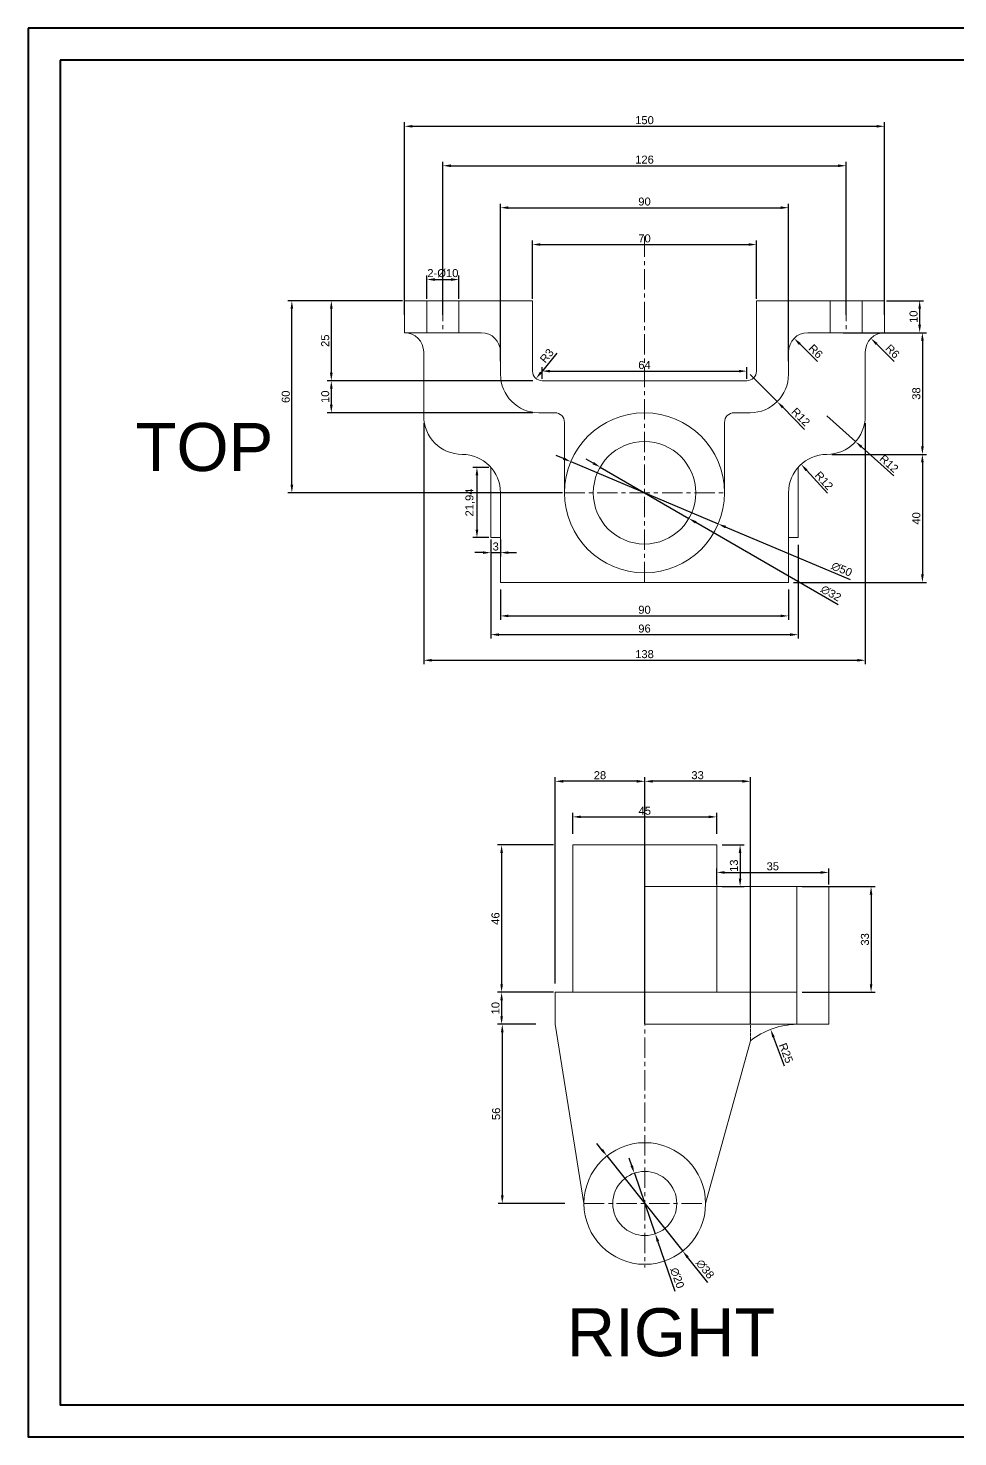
# Model space of a CAD drawing. Header units: millimetres. Extents: x -12 to 1303, y -12 to 2223.
# Drawn here: x 689.3 to 979.8, y 1783.3 to 2223.3 of the extents above; entities that cross this region are included whole.
import ezdxf

# ---------------------------------------------------------------- set-up
doc = ezdxf.new("R2010")
doc.units = ezdxf.units.MM
doc.linetypes.add('CENTERX2', pattern=[101.6, 63.5, -12.7, 12.7, -12.7])
doc.linetypes.add('JIS_02_1.2', pattern=[2.5, 1.25, -1.25])
for name, color, linetype, lineweight in [('Center', 4, 'CENTERX2', 13), ('Dim', 40, 'Continuous', 13), ('Hidden', 6, 'JIS_02_1.2', 15), ('Kop Gambar', 7, 'Continuous', 40), ('Object', 3, 'Continuous', 15)]:
    doc.layers.add(name, color=color, linetype=linetype, lineweight=lineweight)
doc.styles.get("Standard").update_dxf_attribs({"font": 'arial.ttf'})
doc.dimstyles.new('ISO-25', dxfattribs={"dimtxt": 2.5, "dimasz": 2.5, "dimexe": 1.25, "dimexo": 0.625, "dimtad": 1, "dimtxsty": 'Standard', "dimcen": 2.5, "dimadec": 0, "dimazin": 0, "dimtfac": 1, "dimtmove": 0, "dimatfit": 3, "dimfxl": 1, "dimarcsym": 0})

# ---------------------------------------------------------------- blocks, each defined once
blk = doc.blocks.new('*D46')
at = {"layer": 'Defpoints', "color": 0, "transparency": 16777216}
for p in [(853.94, 1988.04), (853.94, 1924.22), (881.94, 1924.22)]:
    blk.add_point(p, dxfattribs=at)
at = {"layer": 'Dim', "color": 0, "lineweight": -2, "transparency": 16777216}
for p, q in [((853.94, 1924.85), (853.94, 1989.29)), ((881.94, 1924.85), (881.94, 1989.29)), ((879.44, 1988.04), (856.44, 1988.04))]:
    blk.add_line(p, q, dxfattribs=at)
at = {"layer": 'Dim', "color": 0, "transparency": 16777216}
for points in [[(856.44, 1988.46), (856.44, 1987.62), (853.94, 1988.04)], [(879.44, 1988.46), (879.44, 1987.62), (881.94, 1988.04)]]:
    blk.add_solid(points, dxfattribs=at)
at = {"layer": 'Dim', "color": 0, "transparency": 16777216, "insert": (867.94, 1989.94), "char_height": 2.5, "attachment_point": 5}
blk.add_mtext('28', dxfattribs=at)
blk = doc.blocks.new('*D47')
at = {"layer": 'Defpoints', "color": 0, "transparency": 16777216}
for p in [(881.94, 1988.04), (881.94, 1911.65), (914.94, 1911.65)]:
    blk.add_point(p, dxfattribs=at)
at = {"layer": 'Dim', "color": 0, "lineweight": -2, "transparency": 16777216}
for p, q in [((881.94, 1912.28), (881.94, 1989.29)), ((914.94, 1912.28), (914.94, 1989.29)), ((912.44, 1988.04), (884.44, 1988.04))]:
    blk.add_line(p, q, dxfattribs=at)
at = {"layer": 'Dim', "color": 0, "transparency": 16777216}
for points in [[(884.44, 1988.46), (884.44, 1987.62), (881.94, 1988.04)], [(912.44, 1988.46), (912.44, 1987.62), (914.94, 1988.04)]]:
    blk.add_solid(points, dxfattribs=at)
at = {"layer": 'Dim', "color": 0, "transparency": 16777216, "insert": (898.44, 1989.94), "char_height": 2.5, "attachment_point": 5}
blk.add_mtext('33', dxfattribs=at)
blk = doc.blocks.new('*D50')
at = {"layer": 'Defpoints', "color": 0, "transparency": 16777216}
for p in [(904.44, 1976.93), (859.44, 1971.02), (904.44, 1971.02)]:
    blk.add_point(p, dxfattribs=at)
at = {"layer": 'Dim', "color": 0, "lineweight": -2, "transparency": 16777216}
for p, q in [((859.44, 1971.65), (859.44, 1978.18)), ((861.94, 1976.93), (901.94, 1976.93)), ((904.44, 1971.65), (904.44, 1978.18))]:
    blk.add_line(p, q, dxfattribs=at)
at = {"layer": 'Dim', "color": 0, "transparency": 16777216}
for points in [[(861.94, 1977.35), (861.94, 1976.52), (859.44, 1976.93)], [(901.94, 1977.35), (901.94, 1976.52), (904.44, 1976.93)]]:
    blk.add_solid(points, dxfattribs=at)
at = {"layer": 'Dim', "color": 0, "transparency": 16777216, "insert": (881.94, 1978.83), "char_height": 2.5, "attachment_point": 5}
blk.add_mtext('45', dxfattribs=at)
blk = doc.blocks.new('*D51')
at = {"layer": 'Defpoints', "color": 0, "transparency": 16777216}
for p in [(854.06, 1968.17), (837.2, 1922.17), (854.06, 1922.17)]:
    blk.add_point(p, dxfattribs=at)
at = {"layer": 'Dim', "color": 0, "lineweight": -2, "transparency": 16777216}
for p, q in [((853.43, 1968.17), (835.95, 1968.17)), ((837.2, 1965.67), (837.2, 1924.67)), ((853.43, 1922.17), (835.95, 1922.17))]:
    blk.add_line(p, q, dxfattribs=at)
at = {"layer": 'Dim', "color": 0, "transparency": 16777216}
for points in [[(836.79, 1965.67), (837.62, 1965.67), (837.2, 1968.17)], [(836.79, 1924.67), (837.62, 1924.67), (837.2, 1922.17)]]:
    blk.add_solid(points, dxfattribs=at)
at = {"layer": 'Dim', "color": 0, "transparency": 16777216, "insert": (835.3, 1945.17), "char_height": 2.5, "attachment_point": 5, "rotation": 90}
blk.add_mtext('46', dxfattribs=at)
blk = doc.blocks.new('*D52')
at = {"layer": 'Defpoints', "color": 0, "transparency": 16777216}
for p in [(930.54, 1955.17), (930.54, 1922.17), (952.65, 1922.17)]:
    blk.add_point(p, dxfattribs=at)
at = {"layer": 'Dim', "color": 0, "lineweight": -2, "transparency": 16777216}
for p, q in [((931.17, 1955.17), (953.9, 1955.17)), ((952.65, 1952.67), (952.65, 1924.67)), ((931.17, 1922.17), (953.9, 1922.17))]:
    blk.add_line(p, q, dxfattribs=at)
at = {"layer": 'Dim', "color": 0, "transparency": 16777216}
for points in [[(952.23, 1952.67), (953.06, 1952.67), (952.65, 1955.17)], [(952.23, 1924.67), (953.06, 1924.67), (952.65, 1922.17)]]:
    blk.add_solid(points, dxfattribs=at)
at = {"layer": 'Dim', "color": 0, "transparency": 16777216, "insert": (950.74, 1938.67), "char_height": 2.5, "attachment_point": 5, "rotation": 90}
blk.add_mtext('33', dxfattribs=at)
blk = doc.blocks.new('*D54')
at = {"layer": 'Defpoints', "color": 0, "transparency": 16777216}
for p in [(848.56, 1922.17), (837.2, 1912.17), (848.56, 1912.17)]:
    blk.add_point(p, dxfattribs=at)
at = {"layer": 'Dim', "color": 0, "lineweight": -2, "transparency": 16777216}
for p, q in [((847.93, 1922.17), (835.95, 1922.17)), ((837.2, 1919.67), (837.2, 1914.67)), ((847.93, 1912.17), (835.95, 1912.17))]:
    blk.add_line(p, q, dxfattribs=at)
at = {"layer": 'Dim', "color": 0, "transparency": 16777216}
for points in [[(836.79, 1919.67), (837.62, 1919.67), (837.2, 1922.17)], [(836.79, 1914.67), (837.62, 1914.67), (837.2, 1912.17)]]:
    blk.add_solid(points, dxfattribs=at)
at = {"layer": 'Dim', "color": 0, "transparency": 16777216, "insert": (835.3, 1917.17), "char_height": 2.5, "attachment_point": 5, "rotation": 90}
blk.add_mtext('10', dxfattribs=at)
blk = doc.blocks.new('*D55')
at = {"layer": 'Defpoints', "color": 0, "transparency": 16777216}
for p in [(848.56, 1912.17), (837.41, 1856.17), (857.56, 1856.17)]:
    blk.add_point(p, dxfattribs=at)
at = {"layer": 'Dim', "color": 0, "lineweight": -2, "transparency": 16777216}
for p, q in [((847.93, 1912.17), (836.16, 1912.17)), ((837.41, 1909.67), (837.41, 1858.67)), ((856.93, 1856.17), (836.16, 1856.17))]:
    blk.add_line(p, q, dxfattribs=at)
at = {"layer": 'Dim', "color": 0, "transparency": 16777216}
for points in [[(837, 1909.67), (837.83, 1909.67), (837.41, 1912.17)], [(837, 1858.67), (837.83, 1858.67), (837.41, 1856.17)]]:
    blk.add_solid(points, dxfattribs=at)
at = {"layer": 'Dim', "color": 0, "transparency": 16777216, "insert": (835.51, 1884.17), "char_height": 2.5, "attachment_point": 5, "rotation": 90}
blk.add_mtext('56', dxfattribs=at)
blk = doc.blocks.new('*D56')
at = {"layer": 'Defpoints', "color": 0, "transparency": 16777216}
for p in [(939.44, 1959.58), (904.44, 1955.17), (939.44, 1955.17)]:
    blk.add_point(p, dxfattribs=at)
at = {"layer": 'Dim', "color": 0, "lineweight": -2, "transparency": 16777216}
for p, q in [((904.44, 1955.79), (904.44, 1960.83)), ((906.94, 1959.58), (936.94, 1959.58)), ((939.44, 1955.79), (939.44, 1960.83))]:
    blk.add_line(p, q, dxfattribs=at)
at = {"layer": 'Dim', "color": 0, "transparency": 16777216}
for points in [[(906.94, 1959.99), (906.94, 1959.16), (904.44, 1959.58)], [(936.94, 1959.99), (936.94, 1959.16), (939.44, 1959.58)]]:
    blk.add_solid(points, dxfattribs=at)
at = {"layer": 'Dim', "color": 0, "transparency": 16777216, "insert": (921.94, 1961.48), "char_height": 2.5, "attachment_point": 5}
blk.add_mtext('35', dxfattribs=at)
blk = doc.blocks.new('*D57')
at = {"layer": 'Defpoints', "color": 0, "transparency": 16777216}
for p in [(905.5, 1968.17), (905.5, 1955.17), (911.72, 1955.17)]:
    blk.add_point(p, dxfattribs=at)
at = {"layer": 'Dim', "color": 0, "lineweight": -2, "transparency": 16777216}
for p, q in [((906.12, 1968.17), (912.97, 1968.17)), ((911.72, 1965.67), (911.72, 1957.67)), ((906.12, 1955.17), (912.97, 1955.17))]:
    blk.add_line(p, q, dxfattribs=at)
at = {"layer": 'Dim', "color": 0, "transparency": 16777216}
for points in [[(911.3, 1965.67), (912.13, 1965.67), (911.72, 1968.17)], [(911.3, 1957.67), (912.13, 1957.67), (911.72, 1955.17)]]:
    blk.add_solid(points, dxfattribs=at)
at = {"layer": 'Dim', "color": 0, "transparency": 16777216, "insert": (909.81, 1961.67), "char_height": 2.5, "attachment_point": 5, "rotation": 90}
blk.add_mtext('13', dxfattribs=at)
blk = doc.blocks.new('*D58')
at = {"layer": 'Defpoints', "color": 0, "transparency": 16777216}
for p in [(921.25, 1910.54), (930.15, 1887.18)]:
    blk.add_point(p, dxfattribs=at)
at = {"layer": 'Dim', "color": 0, "lineweight": -2, "transparency": 16777216}
blk.add_line((925.6, 1899.1), (922.14, 1908.21), dxfattribs=at)
at = {"layer": 'Dim', "color": 0, "transparency": 16777216}
blk.add_solid([(922.53, 1908.35), (921.75, 1908.06), (921.25, 1910.54)], dxfattribs=at)
at = {"layer": 'Dim', "color": 0, "transparency": 16777216, "insert": (926.09, 1903.16), "char_height": 2.5, "attachment_point": 5, "rotation": 290.8578}
blk.add_mtext('R25', dxfattribs=at)
blk = doc.blocks.new('*D59')
at = {"layer": 'Defpoints', "color": 0, "transparency": 16777216}
for p in [(878.68, 1865.62), (885.21, 1846.72)]:
    blk.add_point(p, dxfattribs=at)
at = {"layer": 'Dim', "color": 0, "lineweight": -2, "transparency": 16777216}
for p, q in [((877.86, 1867.98), (877.04, 1870.35)), ((878.68, 1865.62), (885.21, 1846.72)), ((891.44, 1828.7), (886.02, 1844.36))]:
    blk.add_line(p, q, dxfattribs=at)
at = {"layer": 'Dim', "color": 0, "transparency": 16777216}
for points in [[(878.25, 1868.12), (877.46, 1867.85), (878.68, 1865.62)], [(886.42, 1844.49), (885.63, 1844.22), (885.21, 1846.72)]]:
    blk.add_solid(points, dxfattribs=at)
at = {"layer": 'Dim', "color": 0, "transparency": 16777216, "insert": (892.07, 1832.9), "char_height": 2.5, "attachment_point": 5, "rotation": 289.0654}
blk.add_mtext('∅20', dxfattribs=at)
blk = doc.blocks.new('*D60')
at = {"layer": 'Defpoints', "color": 0, "transparency": 16777216}
for p in [(870.1, 1871.03), (893.78, 1841.31)]:
    blk.add_point(p, dxfattribs=at)
at = {"layer": 'Dim', "color": 0, "lineweight": -2, "transparency": 16777216}
for p, q in [((868.54, 1872.98), (866.99, 1874.94)), ((870.1, 1871.03), (893.78, 1841.31)), ((901.61, 1831.49), (895.34, 1839.36))]:
    blk.add_line(p, q, dxfattribs=at)
at = {"layer": 'Dim', "color": 0, "transparency": 16777216}
for points in [[(868.87, 1873.24), (868.22, 1872.72), (870.1, 1871.03)], [(895.67, 1839.61), (895.01, 1839.1), (893.78, 1841.31)]]:
    blk.add_solid(points, dxfattribs=at)
at = {"layer": 'Dim', "color": 0, "transparency": 16777216, "insert": (900.79, 1835.67), "char_height": 2.5, "attachment_point": 5, "rotation": 308.5489}
blk.add_mtext('∅38', dxfattribs=at)
blk = doc.blocks.new('*D61')
at = {"layer": 'Defpoints', "color": 0, "transparency": 16777216}
for p in [(952.61, 2126.41), (956.85, 2122.16)]:
    blk.add_point(p, dxfattribs=at)
at = {"layer": 'Dim', "color": 0, "lineweight": -2, "transparency": 16777216}
blk.add_line((959.88, 2119.14), (954.38, 2124.64), dxfattribs=at)
at = {"layer": 'Dim', "color": 0, "transparency": 16777216}
blk.add_solid([(954.67, 2124.93), (954.08, 2124.34), (952.61, 2126.41)], dxfattribs=at)
at = {"layer": 'Dim', "color": 0, "transparency": 16777216, "insert": (959.36, 2122.35), "char_height": 2.5, "attachment_point": 5, "rotation": 315}
blk.add_mtext('R6', dxfattribs=at)
blk = doc.blocks.new('*D65')
at = {"layer": 'Defpoints', "color": 0, "transparency": 16777216}
for p in [(928.61, 2126.41), (932.85, 2122.16)]:
    blk.add_point(p, dxfattribs=at)
at = {"layer": 'Dim', "color": 0, "lineweight": -2, "transparency": 16777216}
blk.add_line((935.88, 2119.14), (930.38, 2124.64), dxfattribs=at)
at = {"layer": 'Dim', "color": 0, "transparency": 16777216}
blk.add_solid([(930.67, 2124.93), (930.08, 2124.34), (928.61, 2126.41)], dxfattribs=at)
at = {"layer": 'Dim', "color": 0, "transparency": 16777216, "insert": (935.36, 2122.35), "char_height": 2.5, "attachment_point": 5, "rotation": 315}
blk.add_mtext('R6', dxfattribs=at)
blk = doc.blocks.new('*D71')
at = {"layer": 'Defpoints', "color": 0, "transparency": 16777216}
for p in [(914.85, 2115.16), (923.3, 2106.64)]:
    blk.add_point(p, dxfattribs=at)
at = {"layer": 'Dim', "color": 0, "lineweight": -2, "transparency": 16777216}
for p, q in [((914.85, 2115.16), (923.3, 2106.64)), ((931.89, 2097.98), (925.06, 2104.87))]:
    blk.add_line(p, q, dxfattribs=at)
at = {"layer": 'Dim', "color": 0, "transparency": 16777216}
blk.add_solid([(925.36, 2105.16), (924.77, 2104.57), (923.3, 2106.64)], dxfattribs=at)
at = {"layer": 'Dim', "color": 0, "transparency": 16777216, "insert": (930.69, 2101.86), "char_height": 2.5, "attachment_point": 5, "rotation": 314.7417}
blk.add_mtext('R12', dxfattribs=at)
blk = doc.blocks.new('*D72')
at = {"layer": 'Defpoints', "color": 0, "transparency": 16777216}
for p in [(938.85, 2102.16), (947.79, 2094.16)]:
    blk.add_point(p, dxfattribs=at)
at = {"layer": 'Dim', "color": 0, "lineweight": -2, "transparency": 16777216}
for p, q in [((938.85, 2102.16), (947.79, 2094.16)), ((959.71, 2083.48), (949.65, 2092.49))]:
    blk.add_line(p, q, dxfattribs=at)
at = {"layer": 'Dim', "color": 0, "transparency": 16777216}
blk.add_solid([(949.93, 2092.8), (949.38, 2092.18), (947.79, 2094.16)], dxfattribs=at)
at = {"layer": 'Dim', "color": 0, "transparency": 16777216, "insert": (958.28, 2087.28), "char_height": 2.5, "attachment_point": 5, "rotation": 318.137}
blk.add_mtext('R12', dxfattribs=at)
blk = doc.blocks.new('*D73')
at = {"layer": 'Defpoints', "color": 0, "transparency": 16777216}
for p in [(930.8, 2087.06), (938.85, 2078.16)]:
    blk.add_point(p, dxfattribs=at)
at = {"layer": 'Dim', "color": 0, "lineweight": -2, "transparency": 16777216}
blk.add_line((938.99, 2078.02), (932.48, 2085.2), dxfattribs=at)
at = {"layer": 'Dim', "color": 0, "transparency": 16777216}
blk.add_solid([(932.78, 2085.48), (932.17, 2084.92), (930.8, 2087.06)], dxfattribs=at)
at = {"layer": 'Dim', "color": 0, "transparency": 16777216, "insert": (937.96, 2081.95), "char_height": 2.5, "attachment_point": 5, "rotation": 312.1796}
blk.add_mtext('R12', dxfattribs=at)
blk = doc.blocks.new('*D74')
at = {"layer": 'Defpoints', "color": 0, "transparency": 16777216}
for p in [(916.85, 2155.71), (846.85, 2138.16), (916.85, 2138.16)]:
    blk.add_point(p, dxfattribs=at)
at = {"layer": 'Dim', "color": 0, "lineweight": -2, "transparency": 16777216}
for p, q in [((846.85, 2138.79), (846.85, 2156.96)), ((916.85, 2138.79), (916.85, 2156.96)), ((849.35, 2155.71), (914.35, 2155.71))]:
    blk.add_line(p, q, dxfattribs=at)
at = {"layer": 'Dim', "color": 0, "transparency": 16777216}
for points in [[(849.35, 2156.13), (849.35, 2155.29), (846.85, 2155.71)], [(914.35, 2156.13), (914.35, 2155.29), (916.85, 2155.71)]]:
    blk.add_solid(points, dxfattribs=at)
at = {"layer": 'Dim', "color": 0, "transparency": 16777216, "insert": (881.85, 2157.61), "char_height": 2.5, "attachment_point": 5}
blk.add_mtext('70', dxfattribs=at)
blk = doc.blocks.new('*D75')
at = {"layer": 'Defpoints', "color": 0, "transparency": 16777216}
for p in [(926.85, 2167.22), (836.85, 2118.66), (926.85, 2118.66)]:
    blk.add_point(p, dxfattribs=at)
at = {"layer": 'Dim', "color": 0, "lineweight": -2, "transparency": 16777216}
for p, q in [((836.85, 2119.29), (836.85, 2168.47)), ((839.35, 2167.22), (924.35, 2167.22)), ((926.85, 2119.29), (926.85, 2168.47))]:
    blk.add_line(p, q, dxfattribs=at)
at = {"layer": 'Dim', "color": 0, "transparency": 16777216}
for points in [[(839.35, 2167.64), (839.35, 2166.8), (836.85, 2167.22)], [(924.35, 2167.64), (924.35, 2166.8), (926.85, 2167.22)]]:
    blk.add_solid(points, dxfattribs=at)
at = {"layer": 'Dim', "color": 0, "transparency": 16777216, "insert": (881.85, 2169.12), "char_height": 2.5, "attachment_point": 5}
blk.add_mtext('90', dxfattribs=at)
blk = doc.blocks.new('*D76')
at = {"layer": 'Defpoints', "color": 0, "transparency": 16777216}
for p in [(944.85, 2180.31), (818.85, 2133.16), (944.85, 2133.16)]:
    blk.add_point(p, dxfattribs=at)
at = {"layer": 'Dim', "color": 0, "lineweight": -2, "transparency": 16777216}
for p, q in [((818.85, 2133.79), (818.85, 2181.56)), ((821.35, 2180.31), (942.35, 2180.31)), ((944.85, 2133.79), (944.85, 2181.56))]:
    blk.add_line(p, q, dxfattribs=at)
at = {"layer": 'Dim', "color": 0, "transparency": 16777216}
for points in [[(821.35, 2180.73), (821.35, 2179.89), (818.85, 2180.31)], [(942.35, 2180.73), (942.35, 2179.89), (944.85, 2180.31)]]:
    blk.add_solid(points, dxfattribs=at)
at = {"layer": 'Dim', "color": 0, "transparency": 16777216, "insert": (881.85, 2182.21), "char_height": 2.5, "attachment_point": 5}
blk.add_mtext('126', dxfattribs=at)
blk = doc.blocks.new('*D77')
at = {"layer": 'Defpoints', "color": 0, "transparency": 16777216}
for p in [(956.85, 2192.64), (806.85, 2133.16), (956.85, 2133.16)]:
    blk.add_point(p, dxfattribs=at)
at = {"layer": 'Dim', "color": 0, "lineweight": -2, "transparency": 16777216}
for p, q in [((806.85, 2133.79), (806.85, 2193.89)), ((809.35, 2192.64), (954.35, 2192.64)), ((956.85, 2133.79), (956.85, 2193.89))]:
    blk.add_line(p, q, dxfattribs=at)
at = {"layer": 'Dim', "color": 0, "transparency": 16777216}
for points in [[(809.35, 2193.05), (809.35, 2192.22), (806.85, 2192.64)], [(954.35, 2193.05), (954.35, 2192.22), (956.85, 2192.64)]]:
    blk.add_solid(points, dxfattribs=at)
at = {"layer": 'Dim', "color": 0, "transparency": 16777216, "insert": (881.85, 2194.54), "char_height": 2.5, "attachment_point": 5}
blk.add_mtext('150', dxfattribs=at)
blk = doc.blocks.new('*D78')
at = {"layer": 'Defpoints', "color": 0, "transparency": 16777216}
for p in [(847.95, 2113.85), (849.85, 2116.16)]:
    blk.add_point(p, dxfattribs=at)
at = {"layer": 'Dim', "color": 0, "lineweight": -2, "transparency": 16777216}
blk.add_line((854.48, 2121.79), (849.54, 2115.78), dxfattribs=at)
at = {"layer": 'Dim', "color": 0, "transparency": 16777216}
blk.add_solid([(849.21, 2116.04), (849.86, 2115.51), (847.95, 2113.85)], dxfattribs=at)
at = {"layer": 'Dim', "color": 0, "transparency": 16777216, "insert": (851.33, 2120.96), "char_height": 2.5, "attachment_point": 5, "rotation": 50.5644}
blk.add_mtext('R3', dxfattribs=at)
blk = doc.blocks.new('*D81')
at = {"layer": 'Defpoints', "color": 0, "transparency": 16777216}
for p in [(801.38, 2138.16), (783.99, 2113.16), (844.38, 2113.16)]:
    blk.add_point(p, dxfattribs=at)
at = {"layer": 'Dim', "color": 0, "lineweight": -2, "transparency": 16777216}
for p, q in [((800.75, 2138.16), (782.74, 2138.16)), ((783.99, 2135.66), (783.99, 2115.66)), ((843.75, 2113.16), (782.74, 2113.16))]:
    blk.add_line(p, q, dxfattribs=at)
at = {"layer": 'Dim', "color": 0, "transparency": 16777216}
for points in [[(783.57, 2135.66), (784.41, 2135.66), (783.99, 2138.16)], [(783.57, 2115.66), (784.41, 2115.66), (783.99, 2113.16)]]:
    blk.add_solid(points, dxfattribs=at)
at = {"layer": 'Dim', "color": 0, "transparency": 16777216, "insert": (782.09, 2125.66), "char_height": 2.5, "attachment_point": 5, "rotation": 90}
blk.add_mtext('25', dxfattribs=at)
blk = doc.blocks.new('*D82')
at = {"layer": 'Defpoints', "color": 0, "transparency": 16777216}
for p in [(847.56, 2113.16), (783.99, 2103.16), (847.56, 2103.16)]:
    blk.add_point(p, dxfattribs=at)
at = {"layer": 'Dim', "color": 0, "lineweight": -2, "transparency": 16777216}
for p, q in [((846.93, 2113.16), (782.74, 2113.16)), ((783.99, 2110.66), (783.99, 2105.66)), ((846.93, 2103.16), (782.74, 2103.16))]:
    blk.add_line(p, q, dxfattribs=at)
at = {"layer": 'Dim', "color": 0, "transparency": 16777216}
for points in [[(783.57, 2110.66), (784.41, 2110.66), (783.99, 2113.16)], [(783.57, 2105.66), (784.41, 2105.66), (783.99, 2103.16)]]:
    blk.add_solid(points, dxfattribs=at)
at = {"layer": 'Dim', "color": 0, "transparency": 16777216, "insert": (782.09, 2108.16), "char_height": 2.5, "attachment_point": 5, "rotation": 90}
blk.add_mtext('10', dxfattribs=at)
blk = doc.blocks.new('*D83')
at = {"layer": 'Defpoints', "color": 0, "transparency": 16777216}
for p in [(849.85, 2113.16), (913.85, 2116.16), (913.85, 2113.16)]:
    blk.add_point(p, dxfattribs=at)
at = {"layer": 'Dim', "color": 0, "lineweight": -2, "transparency": 16777216}
for p, q in [((849.85, 2113.79), (849.85, 2117.41)), ((913.85, 2113.79), (913.85, 2117.41)), ((852.35, 2116.16), (911.35, 2116.16))]:
    blk.add_line(p, q, dxfattribs=at)
at = {"layer": 'Dim', "color": 0, "transparency": 16777216}
for points in [[(852.35, 2116.58), (852.35, 2115.75), (849.85, 2116.16)], [(911.35, 2116.58), (911.35, 2115.75), (913.85, 2116.16)]]:
    blk.add_solid(points, dxfattribs=at)
at = {"layer": 'Dim', "color": 0, "transparency": 16777216, "insert": (881.85, 2118.07), "char_height": 2.5, "attachment_point": 5}
blk.add_mtext('64', dxfattribs=at)
blk = doc.blocks.new('*D84')
at = {"layer": 'Defpoints', "color": 0, "transparency": 16777216}
for p in [(836.85, 2048.57), (926.85, 2048.57), (926.85, 2039.7)]:
    blk.add_point(p, dxfattribs=at)
at = {"layer": 'Dim', "color": 0, "lineweight": -2, "transparency": 16777216}
for p, q in [((836.85, 2047.94), (836.85, 2038.45)), ((926.85, 2047.94), (926.85, 2038.45)), ((839.35, 2039.7), (924.35, 2039.7))]:
    blk.add_line(p, q, dxfattribs=at)
at = {"layer": 'Dim', "color": 0, "transparency": 16777216}
for points in [[(839.35, 2040.12), (839.35, 2039.29), (836.85, 2039.7)], [(924.35, 2040.12), (924.35, 2039.29), (926.85, 2039.7)]]:
    blk.add_solid(points, dxfattribs=at)
at = {"layer": 'Dim', "color": 0, "transparency": 16777216, "insert": (881.85, 2041.61), "char_height": 2.5, "attachment_point": 5}
blk.add_mtext('90', dxfattribs=at)
blk = doc.blocks.new('*D85')
at = {"layer": 'Defpoints', "color": 0, "transparency": 16777216}
for p in [(812.85, 2100.57), (950.85, 2100.57), (950.85, 2025.85)]:
    blk.add_point(p, dxfattribs=at)
at = {"layer": 'Dim', "color": 0, "lineweight": -2, "transparency": 16777216}
for p, q in [((812.85, 2099.94), (812.85, 2024.6)), ((950.85, 2099.94), (950.85, 2024.6)), ((815.35, 2025.85), (948.35, 2025.85))]:
    blk.add_line(p, q, dxfattribs=at)
at = {"layer": 'Dim', "color": 0, "transparency": 16777216}
for points in [[(815.35, 2026.27), (815.35, 2025.43), (812.85, 2025.85)], [(948.35, 2026.27), (948.35, 2025.43), (950.85, 2025.85)]]:
    blk.add_solid(points, dxfattribs=at)
at = {"layer": 'Dim', "color": 0, "transparency": 16777216, "insert": (881.85, 2027.75), "char_height": 2.5, "attachment_point": 5}
blk.add_mtext('138', dxfattribs=at)
blk = doc.blocks.new('*D86')
at = {"layer": 'Defpoints', "color": 0, "transparency": 16777216}
for p in [(833.85, 2064.16), (836.85, 2064.16), (836.85, 2059.47)]:
    blk.add_point(p, dxfattribs=at)
at = {"layer": 'Dim', "color": 0, "lineweight": -2, "transparency": 16777216}
for p, q in [((831.35, 2059.47), (828.85, 2059.47)), ((833.85, 2063.54), (833.85, 2058.22)), ((833.85, 2059.47), (836.85, 2059.47)), ((836.85, 2063.54), (836.85, 2058.22)), ((839.35, 2059.47), (841.85, 2059.47))]:
    blk.add_line(p, q, dxfattribs=at)
at = {"layer": 'Dim', "color": 0, "transparency": 16777216}
for points in [[(831.35, 2059.89), (831.35, 2059.06), (833.85, 2059.47)], [(839.35, 2059.89), (839.35, 2059.06), (836.85, 2059.47)]]:
    blk.add_solid(points, dxfattribs=at)
at = {"layer": 'Dim', "color": 0, "transparency": 16777216, "insert": (835.35, 2061.37), "char_height": 2.5, "attachment_point": 5}
blk.add_mtext('3', dxfattribs=at)
blk = doc.blocks.new('*D89')
at = {"layer": 'Defpoints', "color": 0, "transparency": 16777216}
for p in [(823.85, 2144.77), (813.85, 2138.16), (823.85, 2138.16)]:
    blk.add_point(p, dxfattribs=at)
at = {"layer": 'Dim', "color": 0, "lineweight": -2, "transparency": 16777216}
for p, q in [((813.85, 2138.79), (813.85, 2146.02)), ((816.35, 2144.77), (821.35, 2144.77)), ((823.85, 2138.79), (823.85, 2146.02))]:
    blk.add_line(p, q, dxfattribs=at)
at = {"layer": 'Dim', "color": 0, "transparency": 16777216}
for points in [[(816.35, 2145.19), (816.35, 2144.35), (813.85, 2144.77)], [(821.35, 2145.19), (821.35, 2144.35), (823.85, 2144.77)]]:
    blk.add_solid(points, dxfattribs=at)
at = {"layer": 'Dim', "color": 0, "transparency": 16777216, "insert": (818.85, 2146.74), "char_height": 2.5, "attachment_point": 5}
blk.add_mtext('2-%%C10', dxfattribs=at)
blk = doc.blocks.new('*D90')
at = {"layer": 'Defpoints', "color": 0, "transparency": 16777216}
for p in [(833.85, 2062.57), (929.85, 2062.57), (929.85, 2033.85)]:
    blk.add_point(p, dxfattribs=at)
at = {"layer": 'Dim', "color": 0, "lineweight": -2, "transparency": 16777216}
for p, q in [((833.85, 2061.94), (833.85, 2032.6)), ((929.85, 2061.94), (929.85, 2032.6)), ((836.35, 2033.85), (927.35, 2033.85))]:
    blk.add_line(p, q, dxfattribs=at)
at = {"layer": 'Dim', "color": 0, "transparency": 16777216}
for points in [[(836.35, 2034.27), (836.35, 2033.43), (833.85, 2033.85)], [(927.35, 2034.27), (927.35, 2033.43), (929.85, 2033.85)]]:
    blk.add_solid(points, dxfattribs=at)
at = {"layer": 'Dim', "color": 0, "transparency": 16777216, "insert": (881.85, 2035.75), "char_height": 2.5, "attachment_point": 5}
blk.add_mtext('96', dxfattribs=at)
blk = doc.blocks.new('*D91')
at = {"layer": 'Defpoints', "color": 0, "transparency": 16777216}
for p in [(868, 2086.17), (895.71, 2070.16)]:
    blk.add_point(p, dxfattribs=at)
at = {"layer": 'Dim', "color": 0, "lineweight": -2, "transparency": 16777216}
for p, q in [((865.84, 2087.42), (863.67, 2088.68)), ((868, 2086.17), (895.71, 2070.16)), ((942.39, 2043.17), (897.87, 2068.9))]:
    blk.add_line(p, q, dxfattribs=at)
at = {"layer": 'Dim', "color": 0, "transparency": 16777216}
for points in [[(866.05, 2087.79), (865.63, 2087.06), (868, 2086.17)], [(898.08, 2069.27), (897.66, 2068.54), (895.71, 2070.16)]]:
    blk.add_solid(points, dxfattribs=at)
at = {"layer": 'Dim', "color": 0, "transparency": 16777216, "insert": (940.12, 2046.76), "char_height": 2.5, "attachment_point": 5, "rotation": 329.9651}
blk.add_mtext('∅32', dxfattribs=at)
blk = doc.blocks.new('*D92')
at = {"layer": 'Defpoints', "color": 0, "transparency": 16777216}
for p in [(858.82, 2087.89), (904.88, 2068.44)]:
    blk.add_point(p, dxfattribs=at)
at = {"layer": 'Dim', "color": 0, "lineweight": -2, "transparency": 16777216}
for p, q in [((856.52, 2088.86), (854.22, 2089.84)), ((858.82, 2087.89), (904.88, 2068.44)), ((946.21, 2050.99), (907.19, 2067.47))]:
    blk.add_line(p, q, dxfattribs=at)
at = {"layer": 'Dim', "color": 0, "transparency": 16777216}
for points in [[(856.68, 2089.25), (856.36, 2088.48), (858.82, 2087.89)], [(907.35, 2067.85), (907.03, 2067.08), (904.88, 2068.44)]]:
    blk.add_solid(points, dxfattribs=at)
at = {"layer": 'Dim', "color": 0, "transparency": 16777216, "insert": (943.5, 2054.27), "char_height": 2.5, "attachment_point": 5, "rotation": 337.1056}
blk.add_mtext('∅50', dxfattribs=at)
blk = doc.blocks.new('*D93')
at = {"layer": 'Defpoints', "color": 0, "transparency": 16777216}
for p in [(771.66, 2138.16), (806.85, 2138.16), (856.85, 2078.16)]:
    blk.add_point(p, dxfattribs=at)
at = {"layer": 'Dim', "color": 0, "lineweight": -2, "transparency": 16777216}
for p, q in [((806.23, 2138.16), (770.41, 2138.16)), ((771.66, 2080.66), (771.66, 2135.66)), ((856.23, 2078.16), (770.41, 2078.16))]:
    blk.add_line(p, q, dxfattribs=at)
at = {"layer": 'Dim', "color": 0, "transparency": 16777216}
for points in [[(771.25, 2135.66), (772.08, 2135.66), (771.66, 2138.16)], [(771.25, 2080.66), (772.08, 2080.66), (771.66, 2078.16)]]:
    blk.add_solid(points, dxfattribs=at)
at = {"layer": 'Dim', "color": 0, "transparency": 16777216, "insert": (769.76, 2108.16), "char_height": 2.5, "attachment_point": 5, "rotation": 90}
blk.add_mtext('60', dxfattribs=at)
blk = doc.blocks.new('*D95')
at = {"layer": 'Defpoints', "color": 0, "transparency": 16777216}
for p in [(833.85, 2086.1), (829.49, 2064.16), (833.85, 2064.16)]:
    blk.add_point(p, dxfattribs=at)
at = {"layer": 'Dim', "color": 0, "lineweight": -2, "transparency": 16777216}
for p, q in [((833.23, 2086.1), (828.24, 2086.1)), ((829.49, 2083.6), (829.49, 2066.66)), ((833.23, 2064.16), (828.24, 2064.16))]:
    blk.add_line(p, q, dxfattribs=at)
at = {"layer": 'Dim', "color": 0, "transparency": 16777216}
for points in [[(829.08, 2083.6), (829.91, 2083.6), (829.49, 2086.1)], [(829.08, 2066.66), (829.91, 2066.66), (829.49, 2064.16)]]:
    blk.add_solid(points, dxfattribs=at)
at = {"layer": 'Dim', "color": 0, "transparency": 16777216, "insert": (827.37, 2075.13), "char_height": 2.5, "attachment_point": 5, "rotation": 90}
blk.add_mtext('21,94', dxfattribs=at)
blk = doc.blocks.new('*D96')
at = {"layer": 'Defpoints', "color": 0, "transparency": 16777216}
for p in [(956.85, 2138.16), (956.85, 2128.16), (967.83, 2128.16)]:
    blk.add_point(p, dxfattribs=at)
at = {"layer": 'Dim', "color": 0, "lineweight": -2, "transparency": 16777216}
for p, q in [((957.48, 2138.16), (969.08, 2138.16)), ((967.83, 2135.66), (967.83, 2130.66)), ((957.48, 2128.16), (969.08, 2128.16))]:
    blk.add_line(p, q, dxfattribs=at)
at = {"layer": 'Dim', "color": 0, "transparency": 16777216}
for points in [[(967.41, 2135.66), (968.25, 2135.66), (967.83, 2138.16)], [(967.41, 2130.66), (968.25, 2130.66), (967.83, 2128.16)]]:
    blk.add_solid(points, dxfattribs=at)
at = {"layer": 'Dim', "color": 0, "transparency": 16777216, "insert": (965.93, 2133.16), "char_height": 2.5, "attachment_point": 5, "rotation": 90}
blk.add_mtext('10', dxfattribs=at)
blk = doc.blocks.new('*D98')
at = {"layer": 'Defpoints', "color": 0, "transparency": 16777216}
for p in [(943.32, 2128.16), (939.77, 2090.16), (968.69, 2090.16)]:
    blk.add_point(p, dxfattribs=at)
at = {"layer": 'Dim', "color": 0, "lineweight": -2, "transparency": 16777216}
for p, q in [((943.95, 2128.16), (969.94, 2128.16)), ((968.69, 2125.66), (968.69, 2092.66)), ((940.39, 2090.16), (969.94, 2090.16))]:
    blk.add_line(p, q, dxfattribs=at)
at = {"layer": 'Dim', "color": 0, "transparency": 16777216}
for points in [[(968.27, 2125.66), (969.11, 2125.66), (968.69, 2128.16)], [(968.27, 2092.66), (969.11, 2092.66), (968.69, 2090.16)]]:
    blk.add_solid(points, dxfattribs=at)
at = {"layer": 'Dim', "color": 0, "transparency": 16777216, "insert": (966.79, 2109.16), "char_height": 2.5, "attachment_point": 5, "rotation": 90}
blk.add_mtext('38', dxfattribs=at)
blk = doc.blocks.new('*D99')
at = {"layer": 'Defpoints', "color": 0, "transparency": 16777216}
for p in [(939.77, 2090.16), (927.77, 2050.16), (968.69, 2050.16)]:
    blk.add_point(p, dxfattribs=at)
at = {"layer": 'Dim', "color": 0, "lineweight": -2, "transparency": 16777216}
for p, q in [((940.39, 2090.16), (969.94, 2090.16)), ((968.69, 2087.66), (968.69, 2052.66)), ((928.39, 2050.16), (969.94, 2050.16))]:
    blk.add_line(p, q, dxfattribs=at)
at = {"layer": 'Dim', "color": 0, "transparency": 16777216}
for points in [[(968.27, 2087.66), (969.11, 2087.66), (968.69, 2090.16)], [(968.27, 2052.66), (969.11, 2052.66), (968.69, 2050.16)]]:
    blk.add_solid(points, dxfattribs=at)
at = {"layer": 'Dim', "color": 0, "transparency": 16777216, "insert": (966.79, 2070.16), "char_height": 2.5, "attachment_point": 5, "rotation": 90}
blk.add_mtext('40', dxfattribs=at)

msp = doc.modelspace()

# ---------------------------------------------------------------- linework, layer by layer
at = {"layer": 'Center', "ltscale": 0.1}
for p, q in [((881.854, 2158.165), (881.854, 2050.165)), ((818.854, 2138.165), (818.854, 2128.165)), ((944.854, 2138.165), (944.854, 2128.165)), ((856.854, 2078.165), (906.854, 2078.165)), ((881.942, 1968.967), (881.942, 1836.17)), ((862.942, 1856.17), (900.942, 1856.17))]:
    msp.add_line(p, q, dxfattribs=at)
at = {"layer": 'Hidden', "ltscale": 0.1}
msp.add_line((914.942, 1912.17), (914.942, 1907.024), dxfattribs=at)
at = {"layer": 'Kop Gambar'}
for points in [[(689.264, 2223.288), (689.264, 1783.288), (1303.264, 1783.288), (1303.264, 2223.288)], [(699.264, 2213.288), (699.264, 1793.288), (1293.264, 1793.288), (1293.264, 2213.288)]]:
    msp.add_lwpolyline(points, close=True, dxfattribs=at)
at = {"layer": 'Object'}
for p, q in [((806.854, 2138.165), (806.854, 2128.165)), ((806.854, 2138.165), (846.854, 2138.165)), ((813.854, 2138.165), (813.854, 2128.165)), ((823.854, 2138.165), (823.854, 2128.165)), ((846.854, 2138.165), (846.854, 2116.165)), ((916.854, 2138.165), (956.854, 2138.165)), ((916.854, 2138.165), (916.854, 2116.165)), ((939.854, 2138.165), (939.854, 2128.165)), ((949.854, 2138.165), (949.854, 2128.165)), ((956.854, 2138.165), (956.854, 2128.165)), ((806.854, 2128.165), (806.854, 2128.165)), ((806.854, 2128.165), (830.854, 2128.165)), ((932.854, 2128.165), (956.854, 2128.165)), ((956.854, 2128.165), (956.854, 2128.165)), ((812.854, 2102.165), (812.854, 2122.165)), ((836.854, 2122.165), (836.854, 2115.165)), ((926.854, 2122.165), (926.854, 2115.165)), ((950.854, 2102.165), (950.854, 2122.165)), ((849.854, 2113.165), (913.854, 2113.165)), ((848.854, 2103.165), (853.854, 2103.165)), ((856.854, 2078.165), (856.854, 2100.165)), ((906.854, 2078.165), (906.854, 2100.165)), ((914.854, 2103.165), (909.854, 2103.165)), ((938.854, 2090.165), (938.854, 2090.165)), ((833.854, 2086.102), (833.854, 2064.165)), ((929.854, 2086.102), (929.854, 2064.165)), ((836.854, 2078.165), (836.854, 2050.165)), ((926.854, 2078.165), (926.854, 2050.165)), ((833.854, 2064.165), (836.854, 2064.165)), ((926.854, 2064.165), (929.854, 2064.165)), ((836.854, 2050.165), (926.854, 2050.165)), ((859.442, 1968.17), (859.442, 1922.17)), ((929.442, 1955.17), (939.442, 1955.17)), ((853.942, 1922.17), (853.942, 1912.17)), ((853.942, 1912.17), (862.942, 1856.17)), ((929.442, 1912.17), (939.442, 1912.17)), ((914.942, 1907.024), (900.942, 1856.17))]:
    msp.add_line(p, q, dxfattribs=at)
at = {"layer": 'Object', "ltscale": 0.1}
for p, q in [((859.442, 1968.17), (859.442, 1922.17)), ((859.442, 1968.17), (904.442, 1968.17)), ((904.442, 1968.17), (904.442, 1922.17)), ((881.942, 1955.17), (929.442, 1955.17)), ((929.442, 1955.17), (929.442, 1912.17)), ((939.442, 1955.17), (939.442, 1912.17)), ((853.942, 1922.17), (929.442, 1922.17)), ((853.942, 1922.17), (853.942, 1912.17)), ((881.942, 1912.17), (929.442, 1912.17))]:
    msp.add_line(p, q, dxfattribs=at)
at = {"layer": 'Object'}
for centre, radius in [((881.854, 2078.165), 25), ((881.854, 2078.165), 16), ((881.942, 1856.17), 19), ((881.942, 1856.17), 10)]:
    msp.add_circle(centre, radius, dxfattribs=at)
for centre, radius, start, end in [((806.854, 2122.165), 6, 0, 90), ((830.854, 2122.165), 6, 0, 90), ((932.854, 2122.165), 6, 90, 180), ((956.854, 2122.165), 6, 90, 180), ((848.854, 2115.165), 12, 180, 270), ((849.854, 2116.165), 3, 180, 270), ((913.854, 2116.165), 3, 270, 0), ((914.854, 2115.165), 12, 270, 0), ((824.854, 2102.165), 12, 180, 270), ((853.854, 2100.165), 3, 0, 90), ((909.854, 2100.165), 3, 90, 180), ((938.854, 2102.165), 12, 270, 0), ((824.854, 2078.165), 12, 0, 90), ((938.854, 2078.165), 12, 90, 180), ((930.147, 1887.18), 25, 91.6159, 127.45939)]:
    msp.add_arc(centre, radius, start, end, dxfattribs=at)

# ---------------------------------------------------------------- texts
at = {"layer": 'Object', "char_height": 15, "attachment_point": 1}
for s, width, insert in [('TOP', 45.9297, (722.815, 2099.965)), ('RIGHT', 125.73374, (857.55, 1823.459))]:
    msp.add_mtext_dynamic_manual_height_columns(s, width=width, gutter_width=12.5, heights=[0], dxfattribs=dict(at, insert=insert))

# ---------------------------------------------------------------- dimensions: what is measured, and where the dimension line sits
at = {"layer": 'Dim'}
for base, p1, p2, picture, middle in [((956.854, 2192.638), (806.854, 2133.165), (956.854, 2133.165), '*D77', (881.854, 2194.539)), ((944.854, 2180.308), (818.854, 2133.165), (944.854, 2133.165), '*D76', (881.854, 2182.21)), ((926.854, 2167.221), (836.854, 2118.665), (926.854, 2118.665), '*D75', (881.854, 2169.123)), ((913.854, 2116.165), (849.854, 2113.165), (913.854, 2113.165), '*D83', (881.854, 2118.066)), ((950.854, 2025.849), (812.854, 2100.57), (950.854, 2100.57), '*D85', (881.854, 2027.751)), ((836.854, 2059.472), (833.854, 2064.165), (836.854, 2064.165), '*D86', (835.354, 2061.374)), ((929.854, 2033.851), (833.854, 2062.57), (929.854, 2062.57), '*D90', (881.854, 2035.753)), ((853.942, 1988.038), (881.942, 1924.224), (853.942, 1924.224), '*D46', (867.942, 1989.94)), ((881.942, 1988.038), (914.942, 1911.651), (881.942, 1911.651), '*D47', (898.442, 1989.941)), ((904.442, 1976.934), (859.442, 1971.022), (904.442, 1971.022), '*D50', (881.942, 1978.831))]:
    dim = msp.add_linear_dim(base=base, p1=p1, p2=p2, dimstyle='ISO-25', dxfattribs=at)
    dim.commit()
    dim.dimension.update_dxf_attribs({"geometry": picture, "text_midpoint": middle})
for base, p1, p2, picture, middle in [((916.854, 2155.711), (846.854, 2138.165), (916.854, 2138.165), '*D74', (881.854, 2155.711)), ((926.854, 2039.705), (836.854, 2048.57), (926.854, 2048.57), '*D84', (881.854, 2039.705)), ((939.442, 1959.576), (904.442, 1955.17), (939.442, 1955.17), '*D56', (921.942, 1959.576))]:
    dim = msp.add_linear_dim(base=base, p1=p1, p2=p2, dimstyle='ISO-25', dxfattribs=at)
    dim.commit()
    dim.dimension.update_dxf_attribs({"geometry": picture, "text_midpoint": middle, "dimtype": 160})
dim = msp.add_linear_dim(base=(823.854, 2144.77), p1=(813.854, 2138.165), p2=(823.854, 2138.165), text='2-%%C<>', dimstyle='ISO-25', dxfattribs=at)
dim.commit()
dim.dimension.update_dxf_attribs({"geometry": '*D89', "text_midpoint": (818.854, 2144.77), "dimtype": 160})
for base, p1, p2, picture, middle in [((771.664, 2138.165), (856.854, 2078.165), (806.854, 2138.165), '*D93', (769.763, 2108.165)), ((783.99, 2113.165), (801.379, 2138.165), (844.379, 2113.165), '*D81', (782.089, 2125.665)), ((967.83, 2128.165), (956.854, 2138.165), (956.854, 2128.165), '*D96', (965.928, 2133.165)), ((968.69, 2090.165), (943.32, 2128.165), (939.766, 2090.165), '*D98', (966.787, 2109.165)), ((783.99, 2103.165), (847.559, 2113.165), (847.559, 2103.165), '*D82', (782.089, 2108.165)), ((968.69, 2050.165), (939.766, 2090.165), (927.766, 2050.165), '*D99', (966.788, 2070.165)), ((829.493, 2064.165), (833.854, 2086.102), (833.854, 2064.165), '*D95', (827.366, 2075.133)), ((837.204, 1922.17), (854.057, 1968.17), (854.057, 1922.17), '*D51', (835.303, 1945.17)), ((952.646, 1922.17), (930.541, 1955.17), (930.541, 1922.17), '*D52', (950.743, 1938.67)), ((837.204, 1912.17), (848.557, 1922.17), (848.557, 1912.17), '*D54', (835.303, 1917.17)), ((837.412, 1856.17), (848.557, 1912.17), (857.557, 1856.17), '*D55', (835.511, 1884.17))]:
    dim = msp.add_linear_dim(base=base, p1=p1, p2=p2, angle=90, dimstyle='ISO-25', dxfattribs=at)
    dim.commit()
    dim.dimension.update_dxf_attribs({"geometry": picture, "text_midpoint": middle})
for center, mpoint, picture, middle in [((932.854, 2122.165), (928.612, 2126.407), '*D65', (934.014, 2121.005)), ((956.854, 2122.165), (952.612, 2126.407), '*D61', (958.014, 2121.005)), ((849.854, 2116.165), (847.949, 2113.848), '*D78', (852.802, 2119.749)), ((938.854, 2102.165), (947.791, 2094.156), '*D72', (957.028, 2085.88)), ((938.854, 2078.165), (930.797, 2087.057), '*D73', (936.571, 2080.685)), ((930.147, 1887.18), (921.246, 1910.541), '*D58', (924.315, 1902.485))]:
    dim = msp.add_radius_dim(center=center, mpoint=mpoint, dimstyle='ISO-25', dxfattribs=at)
    dim.commit()
    dim.dimension.update_dxf_attribs({"geometry": picture, "text_midpoint": middle, "dimtype": 164})
dim = msp.add_radius_dim(center=(914.854, 2115.165), mpoint=(923.301, 2106.641), dimstyle='ISO-25', dxfattribs=at)
dim.commit()
dim.dimension.update_dxf_attribs({"geometry": '*D71', "text_midpoint": (930.69, 2101.857)})
for p1, p2, picture, middle in [((858.824, 2087.891), (904.885, 2068.439), '*D92', (942.738, 2052.454)), ((868.003, 2086.173), (895.706, 2070.156), '*D91', (939.13, 2045.05)), ((878.675, 1865.621), (885.208, 1846.718), '*D59', (890.205, 1832.26))]:
    dim = msp.add_diameter_dim_2p(p1=p1, p2=p2, dimstyle='ISO-25', dxfattribs=at)
    dim.commit()
    dim.dimension.update_dxf_attribs({"geometry": picture, "text_midpoint": middle, "dimtype": 163})
dim = msp.add_linear_dim(base=(911.716, 1955.17), p1=(905.496, 1968.17), p2=(905.496, 1955.17), angle=90, dimstyle='ISO-25', dxfattribs=at)
dim.commit()
dim.dimension.update_dxf_attribs({"geometry": '*D57', "text_midpoint": (911.716, 1961.67), "dimtype": 160})
dim = msp.add_diameter_dim_2p(p1=(870.101, 1871.029), p2=(893.782, 1841.31), dimstyle='ISO-25', dxfattribs=at)
dim.commit()
dim.dimension.update_dxf_attribs({"geometry": '*D60', "text_midpoint": (900.794, 1835.674)})

doc.saveas('drawing.dxf')
